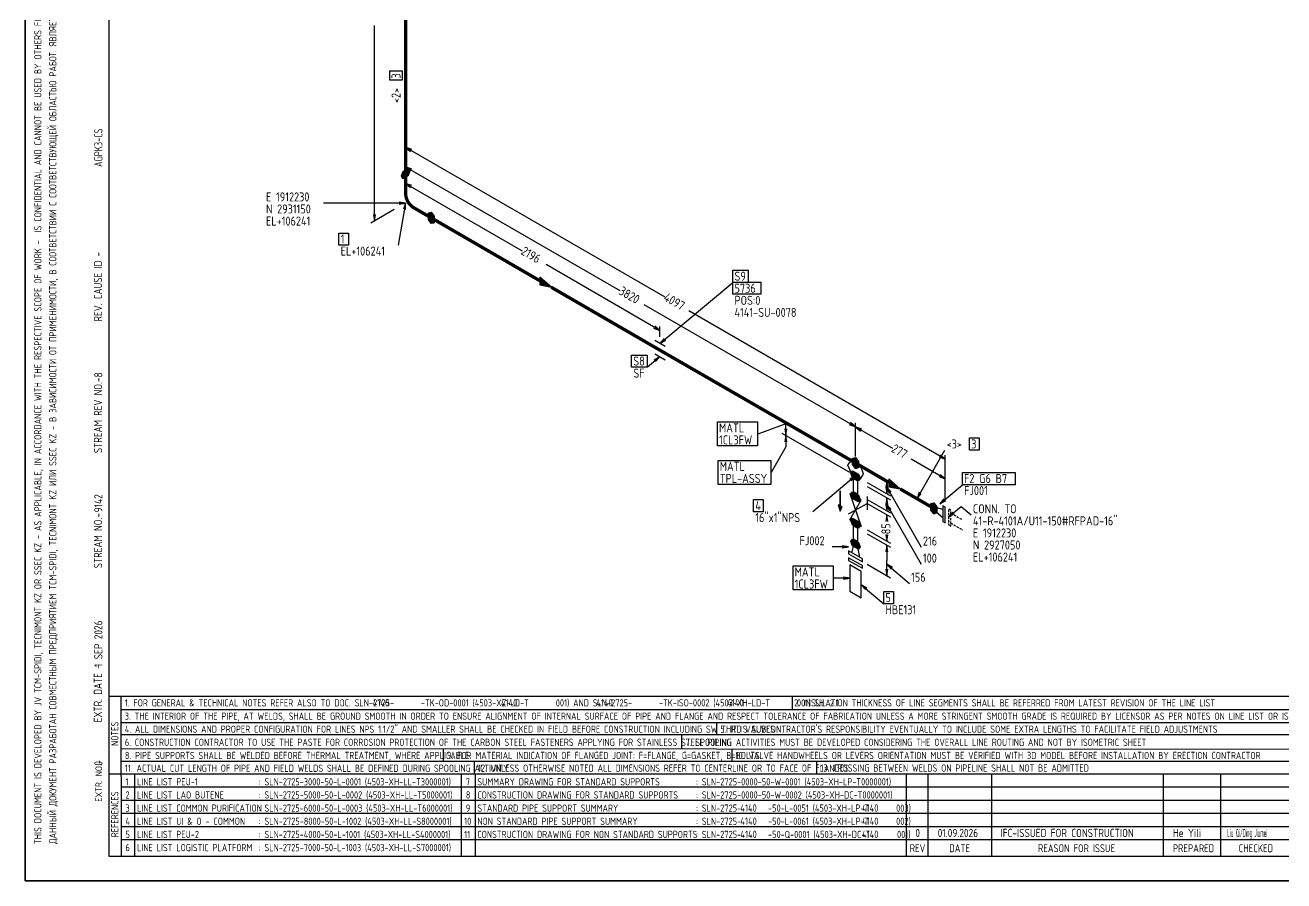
# Model space of a CAD drawing. Extents: x 0 to 594, y 0 to 420.
# Drawn here: x 0 to 382.7, y 0 to 260.1 of the extents above; entities that cross this region are included whole.
import ezdxf

# ---------------------------------------------------------------- set-up
doc = ezdxf.new("R2010")
doc.units = 0
doc.header["$MEASUREMENT"] = 0
doc.linetypes.add('BORDER_2012_SLN$0$8001.Solid', pattern=[0])
doc.linetypes.add('GT100', pattern=[1, 0.666667, -0.333333])
for name, color, linetype, lineweight in [('BORDER_2012_SLN$0$BG_01', 7, 'BORDER_2012_SLN$0$8001.Solid', 25), ('BORDER_2012_SLN$0$BG_02', 7, 'BORDER_2012_SLN$0$8001.Solid', 25), ('BORDER_2012_SLN$0$BG_Level_1', 7, 'BORDER_2012_SLN$0$8001.Solid', 25), ('BORDER_2012_SLN$0$Level_1', 7, 'BORDER_2012_SLN$0$8001.Solid', 25), ('BORDER_2012_SLN$0$Level_18', 7, 'BORDER_2012_SLN$0$8001.Solid', 25)]:
    doc.layers.add(name, color=color, linetype=linetype, lineweight=lineweight)
doc.layers.add('GT_1', color=7, linetype='Continuous')
doc.styles.add('BORDER_2012_SLN$0$GOST type A', font='GOST type A')
doc.styles.add('HTX1', font='')
doc.styles.get('HTX1').set_extended_font_data('GOST type A')

# ---------------------------------------------------------------- blocks, each defined once
blk = doc.blocks.new('BORDER_2012_SLN')
at = {"layer": 'BORDER_2012_SLN$0$BG_Level_1', "color": 7, "lineweight": -3}
for p, q in [((402.7, 56), (25.4, 56)), ((29.11, 56), (29.22, 7.5)), ((233.25, 56), (233.24, 52)), ((402.7, 52), (29.1, 52)), ((402.7, 47.99), (29.16, 48.01)), ((210.22, 48), (210.22, 44.42)), ((402.7, 44.41), (29.17, 44.42)), ((199.61, 44.42), (199.61, 40.02)), ((402.7, 39.96), (29.15, 40.07)), ((127.1, 40.04), (127.1, 36.23)), ((214.87, 40.02), (214.87, 36.23)), ((136.5, 36.23), (136.5, 32.43)), ((240.64, 36.23), (240.64, 32.43)), ((33.22, 32.43), (33.22, 7.59)), ((132.63, 32.43), (132.63, 7.6)), ((136.8, 32.43), (136.8, 7.59))]:
    blk.add_line(p, q, dxfattribs=at)
at = {"layer": 'BORDER_2012_SLN$0$Level_1', "color": 7, "lineweight": -3}
for p, q in [((25.4, 412.5), (25.4, 7.5)), ((402.7, 36.23), (29.15, 36.23)), ((402.7, 32.43), (25.4, 32.43)), ((267.9, 32.43), (267.91, 7.5)), ((274.59, 7.5), (274.59, 32.43)), ((293.91, 7.5), (293.91, 32.43)), ((346.11, 7.5), (346.11, 32.43)), ((363.55, 7.5), (363.55, 32.43)), ((402.7, 28.43), (29.17, 28.43)), ((402.7, 24.43), (29.18, 24.43)), ((402.7, 20.43), (29.19, 20.43)), ((402.7, 16.43), (29.2, 16.43)), ((402.7, 12.43), (29.2, 12.43)), ((25.4, 7.5), (588.6, 7.5))]:
    blk.add_line(p, q, dxfattribs=at)
at = {"layer": 'BORDER_2012_SLN$0$Level_18', "color": 7, "lineweight": -3, "flags": 128}
blk.add_lwpolyline([(0, 0), (0, 420), (594, 420), (594, 0)], close=True, dxfattribs=at)
at = {"color": 7, "char_height": 2.2, "attachment_point": 1, "style": 'BORDER_2012_SLN$0$GOST type A'}
for s, insert in [('{\\l\\fGOST type A|b0|i0;\\T1;1}', (30.5, 31.2)), ('{\\l\\fGOST type A|b0|i0;\\T1;: SLN-2725-3000-50-L-0001 (4503-XH-LL-T3000001)}', (71, 31.2)), ('{\\l\\fGOST type A|b0|i0;\\T1;7}', (134, 31.2)), ('{\\l\\fGOST type A|b0|i0;\\T1;SUMMARY DRAWING FOR STANDARD SUPPORTS}', (137.5, 31.2)), ('{\\l\\fGOST type A|b0|i0;\\T1;: SLN-2725-0000-50-W-0001 (4503-XH-LP-T0000001)}', (204, 31.2)), ('{\\l\\fGOST type A|b0|i0;\\T1;2}', (30.5, 27.2)), ('{\\l\\fGOST type A|b0|i0;\\T1;LINE LIST LAO BUTENE}', (34, 27.2)), ('{\\l\\fGOST type A|b0|i0;\\T1;: SLN-2725-5000-50-L-0002 (4503-XH-LL-T5000001)}', (71, 27.2)), ('{\\l\\fGOST type A|b0|i0;\\T1;8}', (134, 27.2)), ('{\\l\\fGOST type A|b0|i0;\\T1;CONSTRUCTION DRAWING FOR STANDARD SUPPORTS}', (137.5, 27.2)), ('{\\l\\fGOST type A|b0|i0;\\T1;: SLN-2725-0000-50-W-0002 (4503-XH-DC-T0000001)}', (204, 27.2)), ('{\\l\\fGOST type A|b0|i0;\\T1;3}', (30.5, 23.2)), ('{\\l\\fGOST type A|b0|i0;\\T1;LINE LIST COMMON PURIFICATION}', (34, 23.2)), ('{\\l\\fGOST type A|b0|i0;\\T1;: SLN-2725-6000-50-L-0003 (4503-XH-LL-T6000001)}', (71, 23.2)), ('{\\l\\fGOST type A|b0|i0;\\T1;9}', (134, 23.2)), ('{\\C256;STANDARD PIPE SUPPORT SUMMARY}', (137.5, 23.2)), ('{\\fGOST type A|b0|i0|c0|p34;: SLN-2725-       -50-L-0051 (4503-XH-LP-T       003)}', (204, 23.2)), ('{\\l\\fGOST type A|b0|i0;\\T1;4}', (30.5, 19.2)), ('{\\l\\fGOST type A|b0|i0;\\T1;LINE LIST UI & O - COMMON}', (34, 19.2)), ('{\\l\\fGOST type A|b0|i0;\\T1;: SLN-2725-8000-50-L-1002 (4503-XH-LL-S8000001)}', (71, 19.2)), ('{\\l\\fGOST type A|b0|i0;\\T1;10}', (133.5, 19.2)), ('{\\l\\fGOST type A|b0|i0;\\T1;NON STANDARD PIPE SUPPORT SUMMARY}', (137.5, 19.2)), ('{\\fGOST type A|b0|i0|c0|p34;: SLN-2725-       -50-L-0061 (4503-XH-LP-T       002)}', (204, 19.2)), ('{\\l\\fGOST type A|b0|i0;\\T1;: SLN-2725-4000-50-L-1001 (4503-XH-LL-S4000001)}', (71, 15.2)), ('{\\fGOST type A|b0|i0|c0|p34;: SLN-2725-       -50-Q-0001 (4503-XH-DC-T       001)}', (204, 15.2)), ('{\\l\\fGOST type A|b0|i0;\\T1;5}', (30.5, 15.2)), ('{\\l\\fGOST type A|b0|i0;\\T1;LINE LIST PEU-2}', (34, 15.2)), ('{\\l\\fGOST type A|b0|i0;\\T1;11}', (133.5, 15.2)), ('{\\C256;CONSTRUCTION DRAWING FOR NON STANDARD SUPPORTS}', (137.5, 15.2)), ('{\\l\\fGOST type A|b0|i0;\\T1;6}', (30.5, 11.2)), ('{\\l\\fGOST type A|b0|i0;\\T1;LINE LIST LOGISTIC PLATFORM}', (34, 11.2)), ('{\\l\\fGOST type A|b0|i0;\\T1;: SLN-2725-7000-50-L-1003 (4503-XH-LL-S7000001)}', (71, 11.2))]:
    blk.add_mtext(s, dxfattribs=dict(at, insert=insert))
at = {"layer": 'BORDER_2012_SLN$0$BG_01', "color": 7, "attachment_point": 1, "rotation": 90, "style": 'BORDER_2012_SLN$0$GOST type A'}
for s, insert, char_height in [('{\\fGOST type A|b0|i0|c134|p34;\\W1.01;ДАННЫЙ ДОКУМЕНТ РАЗРАБОТАН СОВМЕСТНЫМ ПРЕДПРИЯТИЕМ \\fGOST type A|b0|i0|c0|p34;TCM-SPIDI, TECNIMONT KZ \\fGOST type A|b0|i0|c134|p34;ИЛИ \\fGOST type A|b0|i0|c0|p34;SSEC KZ - \\fGOST type A|b0|i0|c134|p34;В ЗАВИСИМОСТИ ОТ ПРИМЕНИМОСТИ\\fGOST type A|b0|i0|c0|p34;, \\fGOST type A|b0|i0|c134|p34;В СООТВЕТСТВИИ С СООТВЕТСТВУЮЩЕЙ ОБЛАСТЬЮ РАБОТ\\fGOST type A|b0|i0|c0|p34;. \\fGOST type A|b0|i0|c134|p34;ЯВЛЯЕТСЯ КОНФИДЕНЦИАЛЬНЫМ И НЕ МОЖЕТ БЫТЬ ИСПОЛЬЗОВАН ДРУГИМИ ЛИЦАМИ ДЛЯ КАКИХ\\fGOST type A|b0|i0|c0|p34;-\\fGOST type A|b0|i0|c134|p34;ЛИБО ЦЕЛЕЙ\\fGOST type A|b0|i0|c0|p34;, \\fGOST type A|b0|i0|c134|p34;КРОМЕ ПРОЕКТА \\fGOST type A|b0|i0|c0|p34;SILLENO.}', (7.3, 11.21), 2.2), ('{\\l\\fGOST type A|b0|i0;\\T1;EXTR. DATE -}', (20.86, 48.18), 2.5), ('{\\l\\fGOST type A|b0|i0;\\T1;EXTR. NO.-}', (21.36, 24.02), 2)]:
    blk.add_mtext(s, dxfattribs=dict(at, insert=insert, char_height=char_height))
at = {"layer": 'BORDER_2012_SLN$0$BG_01', "color": 7, "insert": (2.76, 11.2), "char_height": 2.2, "attachment_point": 1, "rotation": 90, "line_spacing_factor": 1.090909, "style": 'BORDER_2012_SLN$0$GOST type A'}
blk.add_mtext('{\\fGOST type A|b0|i0|c0|p34;\\W1.01;THIS DOCUMENT IS DEVELOPED BY JV TCM-SPIDI, TECNIMONT KZ OR SSEC KZ - AS APPLICABLE, IN ACCORDANCE WITH THE RESPECTIVE SCOPE OF WORK -  IS CONFIDENTIAL AND CANNOT BE USED BY OTHERS FOR ANY PURPOSE OTHER THAN THE SILLENO PROJECT}', dxfattribs=at)
at = {"layer": 'BORDER_2012_SLN$0$BG_02', "color": 7, "char_height": 2.5, "attachment_point": 1, "rotation": 90, "style": 'BORDER_2012_SLN$0$GOST type A'}
for s, insert in [('{\\l\\fGOST type A|b0|i0;\\T1;REV. CAUSE ID - }', (20.9, 170)), ('{\\l\\fGOST type A|b0|i0;\\T1;STREAM REV NO.-}', (20.9, 130)), ('{\\l\\fGOST type A|b0|i0;\\T1;STREAM NO.-}', (20.9, 95))]:
    blk.add_mtext(s, dxfattribs=dict(at, insert=insert))
at = {"layer": 'BORDER_2012_SLN$0$BG_Level_1', "color": 7, "attachment_point": 1, "style": 'BORDER_2012_SLN$0$GOST type A'}
for s, insert, char_height in [('{\\fGOST type A|b0|i0|c0|p34;\\C256; 1. FOR GENERAL & TECHNICAL NOTES REFER ALSO TO DOC. SLN-2725-       -TK-OD-0001 (4503-XZ-LD-T       001) AND SLN-2725-       -TK-ISO-0002 (4503-XH-LD-T       001) SH. 2.1}', (29.11, 55.19), 2.2), ('{\\fGOST type A|b0|i0|c0|p34;\\C256;2. INSULATION THICKNESS OF LINE SEGMENTS SHALL BE REFERRED FROM LATEST REVISION OF THE LINE LIST}', (233.84, 55.19), 2.2), ('{\\fGOST type A|b0|i0|c0|p34;\\C256; 3. THE INTERIOR OF THE PIPE, AT WELDS, SHALL BE GROUND SMOOTH IN ORDER TO ENSURE ALIGNMENT OF INTERNAL SURFACE OF PIPE AND FLANGE AND RESPECT TOLERANCE OF FABRICATION UNLESS A MORE STRINGENT SMOOTH GRADE IS REQUIRED BY LICENSOR AS PER NOTES ON LINE LIST OR ISOMETRIC}', (29.12, 51.15), 2.2), ('{\\fGOST type A|b0|i0|c0|p34;\\C256; 4. ALL DIMENSIONS AND PROPER CONFIGURATION FOR LINES NPS 1.1/2" AND SMALLER SHALL BE CHECKED IN FIELD BEFORE CONSTRUCTION INCLUDING SW THRD VALVES}', (29.13, 47.2), 2.2), ("{\\C256; 5. IT IS SUBCONTRACTOR'S RESPONSIBILITY EVENTUALLY TO INCLUDE SOME EXTRA LENGTHS TO FACILITATE FIELD ADJUSTMENTS}", (210.22, 47.2), 2.2), ('{\\C256; 6. CONSTRUCTION CONTRACTOR TO USE THE PASTE FOR CORROSION PROTECTION OF THE CARBON STEEL FASTENERS APPLYING FOR STAINLESS STEEL PIPING}', (29.14, 43.2), 2.2), ('{\\C256; 7. SPOOLING ACTIVITIES MUST BE DEVELOPED CONSIDERING THE OVERALL LINE ROUTING AND NOT BY ISOMETRIC SHEET}', (199.61, 43.2), 2.2), ('{\\C256; 8. PIPE SUPPORTS SHALL BE WELDED BEFORE THERMAL TREATMENT, WHERE APPLICABLE}', (29.15, 39.2), 2.2), ('{\\C256; 9. FOR MATERIAL INDICATION OF FLANGED JOINT: F=FLANGE, G=GASKET, B=BOLTS}', (127.1, 39.2), 2.2), ('{\\C256; 10. VALVE HANDWHEELS OR LEVERS ORIENTATION MUST BE VERIFIED WITH 3D MODEL BEFORE INSTALLATION BY ERECTION CONTRACTOR}', (214.87, 39.2), 2.2), ('{\\C256; 11. ACTUAL CUT LENGTH OF PIPE AND FIELD WELDS SHALL BE DEFINED DURING SPOOLING ACTIVITY}', (29.16, 35.32), 2.2), ('{\\C256; 12. UNLESS OTHERWISE NOTED ALL DIMENSIONS REFER TO CENTERLINE OR TO FACE OF FLANGES}', (136.5, 35.35), 2.2), ('{\\C256; 13. CROSSING BETWEEN WELDS ON PIPELINE SHALL NOT BE ADMITTED}', (240.64, 35.38), 2.2), ('{\\l\\fGOST type A|b0|i0;\\T1;LINE LIST PEU-1}', (34, 31.2), 2.2), ('{\\l\\fGOST type A|b0|i0;\\T1;REV}', (269, 11.1), 2.4), ('{\\l\\fGOST type A|b0|i0;\\T1;DATE}', (281, 11.1), 2.4), ('{\\l\\fGOST type A|b0|i0;\\T1;REASON FOR ISSUE}', (308, 11.1), 2.4), ('{\\l\\fGOST type A|b0|i0;\\T1;PREPARED}', (349, 11.1), 2.4), ('{\\l\\fGOST type A|b0|i0;\\T1;CHECKED}', (369, 11.1), 2.4)]:
    blk.add_mtext(s, dxfattribs=dict(at, insert=insert, char_height=char_height))
at = {"layer": 'BORDER_2012_SLN$0$BG_Level_1', "color": 7, "char_height": 2.2, "attachment_point": 1, "rotation": 90, "style": 'BORDER_2012_SLN$0$GOST type A'}
for s, insert in [('{\\l\\fGOST type A|b0|i0;\\T1;NOTES}', (26.15, 40.99)), ('{\\l\\fGOST type A|b0|i0;\\T1;REFERENCES}', (26.15, 13.23))]:
    blk.add_mtext(s, dxfattribs=dict(at, insert=insert))

msp = doc.modelspace()

# ---------------------------------------------------------------- linework, layer by layer
at = {"layer": 'GT_1', "flags": 128}
for points in [[(0, 0), (594, 0), (594, 420), (0, 420), (0, 0)], [(106.2, 200.5), (106.2, 260)], [(110.9, 243.4), (110.9, 246.2), (114.6, 246.2), (114.6, 243.4), (110.9, 243.4)], [(115.7, 210), (115.7, 224.2)], [(117.6, 222.3), (115.7, 223), (117.2, 221.7)], [(115.7, 223), (194.5, 177.5)], [(115.7, 210), (115.7, 218.2)], [(116.6, 214.5), (117.1, 215.8), (116.6, 216.5), (114.8, 215.5), (114.3, 214.2), (114.8, 213.5), (116.6, 214.5)], [(114.377, 214.4), (116.42, 214.4)], [(114.454, 214.6), (116.638, 214.6)], [(114.531, 214.8), (116.715, 214.8)], [(114.608, 215), (116.792, 215)], [(114.685, 215.2), (116.869, 215.2)], [(114.762, 215.4), (116.946, 215.4)], [(114.98, 215.6), (117.023, 215.6)], [(115.34, 215.8), (117.1, 215.8)], [(117.6, 216.3), (115.7, 217), (117.2, 215.7)], [(115.7, 217), (180.8, 179.4)], [(115.7, 216), (116.957, 216)], [(116.06, 216.2), (116.814, 216.2)], [(114.3, 214.2), (116.06, 214.2)], [(114.443, 214), (115.7, 214)], [(114.586, 213.8), (115.34, 213.8)], [(115.7, 210), (115.7, 213.2)], [(117.6, 211.3), (115.7, 212), (117.2, 210.7)], [(115.7, 212), (151.1, 191.5)], [(115.7, 206), (90.7, 206)], [(112.2, 204), (105.1, 199.9)], [(115.7, 206), (113.4, 193.2)], [(113.7, 205.7), (115.7, 206), (113.7, 206.3)], [(115.7, 204), (115.7, 206), (115, 204.1)], [(124.4, 200), (123.5, 199.8), (122.6, 201), (122.6, 203), (123.5, 203.2), (124.4, 202), (124.4, 200)], [(122.6, 203), (123.65, 203)], [(105.9, 202.5), (106.2, 200.5), (106.5, 202.5)], [(122.6, 202.8), (123.8, 202.8)], [(122.6, 202.6), (123.95, 202.6)], [(122.6, 202.4), (124.1, 202.4)], [(122.6, 202.2), (124.25, 202.2)], [(122.6, 202), (124.4, 202)], [(122.6, 201.8), (124.4, 201.8)], [(122.6, 201.6), (124.4, 201.6)], [(122.6, 201.4), (124.4, 201.4)], [(122.6, 201.2), (124.4, 201.2)], [(122.6, 201), (124.4, 201)], [(122.75, 200.8), (124.4, 200.8)], [(122.9, 200.6), (124.4, 200.6)], [(123.05, 200.4), (124.4, 200.4)], [(123.2, 200.2), (124.4, 200.2)], [(123.35, 200), (124.4, 200)], [(95.4, 196.9), (98.3, 196.9), (98.3, 193.2), (95.4, 193.2), (95.4, 196.9)], [(193, 167.3), (158.4, 187.3)], [(215.2, 185.6), (219.9, 185.6), (219.9, 181.9), (215.2, 181.9), (215.2, 185.6)], [(156.5, 182.4), (156.5, 181.1), (160, 180.4), (156.5, 183.5), (156.5, 181.3), (159.6, 180.6), (156.5, 183.4), (156.5, 181.4), (159.3, 180.8), (156.5, 183.3), (156.5, 181.6), (158.9, 181), (156.5, 183.1), (156.5, 181.8), (158.6, 181.2), (156.5, 183), (156.5, 181.9), (158.3, 181.4), (156.5, 182.8), (156.5, 182.1), (158, 181.6), (156.5, 182.6), (156.5, 182.2), (157.6, 181.8), (156.5, 182.5), (156.5, 182.4), (160, 180.4)], [(193, 163.3), (215.2, 181.9)], [(215.2, 182), (223.7, 182), (223.7, 178.3), (215.2, 178.3), (215.2, 182)], [(252.5, 138), (188.2, 175.1)], [(279.8, 128.2), (201.8, 173.2)], [(191.1, 168), (193, 167.3), (191.5, 168.6)], [(193, 165.3), (193, 168.5)], [(194.3, 164.8), (193, 163.3), (194.7, 164.3)], [(194.6, 162.4), (191.5, 164.2)], [(194.6, 162.4), (191.5, 164.2)], [(184.4, 159.8), (189.1, 159.8), (189.1, 156.1), (184.4, 156.1), (184.4, 159.8)], [(193, 159.3), (189.2, 156.1)], [(191.7, 157.8), (193, 159.3), (191.3, 158.3)], [(191.5, 160.2), (194.6, 158.4)], [(191.5, 160.2), (194.6, 158.4)], [(210.5, 139.5), (222.7, 139.5), (222.7, 132.2), (210.5, 132.2), (210.5, 139.5)], [(231.3, 138.9), (222.8, 135.8)], [(231.3, 135.4), (231.3, 138.9)], [(250.6, 138.7), (252.5, 138), (251, 139.3)], [(252.5, 131), (252.5, 139.2)], [(252.5, 129), (252.5, 139.2)], [(254.4, 137.3), (252.5, 138), (254, 136.7)], [(252.5, 138), (263.7, 131.5)], [(250.8, 124.1), (230.2, 136)], [(250.8, 124.1), (230.2, 136)], [(231, 137.4), (231.3, 135.4), (231.6, 137.4)], [(231.6, 133.4), (231.3, 135.4), (231, 133.4)], [(231.3, 135.4), (231.3, 131.9)], [(287.2, 134.6), (290.1, 134.6), (290.1, 130.9), (287.2, 130.9), (287.2, 134.6)], [(231.3, 131.9), (226.8, 124.1)], [(271.2, 116.2), (279.7, 130.9)], [(210.7, 127.8), (226.7, 127.8), (226.7, 120.5), (210.7, 120.5), (210.7, 127.8)], [(252.5, 127), (251.2, 127.8), (250.1, 126.4), (251.2, 123.9), (254, 122.2), (254.9, 123.6), (254, 126.2), (252.5, 127)], [(253.4, 125.5), (252.5, 125.3), (251.6, 126.5), (251.6, 128.5), (252.5, 128.7), (253.4, 127.5), (253.4, 125.5)], [(251.6, 128.4), (252.725, 128.4)], [(251.6, 128.2), (252.875, 128.2)], [(251.6, 128), (253.025, 128)], [(251.6, 127.8), (253.175, 127.8)], [(251.6, 127.6), (253.325, 127.6)], [(251.6, 127.4), (253.4, 127.4)], [(251.6, 127.2), (253.4, 127.2)], [(251.6, 127), (253.4, 127)], [(251.6, 126.8), (253.4, 126.8)], [(251.6, 126.6), (253.4, 126.6)], [(251.675, 126.4), (253.4, 126.4)], [(252.05, 128.6), (252.575, 128.6)], [(279.8, 122.2), (269.4, 128.2)], [(277.9, 128.9), (279.8, 128.2), (278.3, 129.5)], [(279.8, 115.2), (279.8, 129.4)], [(252.5, 123.1), (239.5, 112.2)], [(251.2, 121.6), (252.5, 123.1), (250.8, 122.1)], [(251.6, 122.6), (251.1, 123.9), (251.6, 124.6), (253.4, 123.6), (253.9, 122.3), (253.4, 121.6), (251.6, 122.6)], [(251.138, 123.8), (253.04, 123.8)], [(251.171, 124), (252.68, 124)], [(251.215, 123.6), (253.4, 123.6)], [(251.292, 123.4), (253.477, 123.4)], [(251.314, 124.2), (252.32, 124.2)], [(251.369, 123.2), (253.554, 123.2)], [(251.446, 123), (253.631, 123)], [(251.457, 124.4), (251.96, 124.4)], [(251.523, 122.8), (253.708, 122.8)], [(251.6, 122.6), (253.785, 122.6)], [(251.825, 126.2), (253.4, 126.2)], [(251.975, 126), (253.4, 126)], [(252.125, 125.8), (253.4, 125.8)], [(252.275, 125.6), (253.4, 125.6)], [(252.425, 125.4), (252.95, 125.4)], [(256, 125), (263.1, 120.9)], [(277.9, 122.9), (279.8, 122.2), (278.3, 123.5)], [(279.8, 115.2), (279.8, 123.4)], [(285, 124.1), (301, 124.1), (301, 120.4), (285, 120.4), (285, 124.1)], [(252.5, 121.9), (251.8, 122.3), (251.8, 118.3), (253.2, 117.5), (253.2, 121.5), (252.5, 121.9)], [(251.96, 122.4), (253.862, 122.4)], [(252.32, 122.2), (253.829, 122.2)], [(252.68, 122), (253.686, 122)], [(253.04, 121.8), (253.543, 121.8)], [(256, 121.1), (263.1, 117)], [(256, 119.9), (263.1, 115.8)], [(262.3, 119.5), (262, 121.5), (261.7, 119.5)], [(261.7, 119.6), (262, 117.6), (262.3, 119.6)], [(262, 121.5), (262, 119.6)], [(262, 117.6), (262, 119.6)], [(263.3, 118.1), (262, 119.6), (262.7, 117.7)], [(262, 119.6), (272.5, 101.4)], [(262.6, 121.1), (262.6, 119.8), (266.1, 119.1), (262.6, 122.2), (262.6, 120), (265.7, 119.3), (262.6, 122.1), (262.6, 120.1), (265.4, 119.5), (262.6, 122), (262.6, 120.3), (265, 119.7), (262.6, 121.8), (262.6, 120.5), (264.7, 119.9), (262.6, 121.7), (262.6, 120.6), (264.4, 120.1), (262.6, 121.5), (262.6, 120.8), (264.1, 120.3), (262.6, 121.3), (262.6, 120.9), (263.7, 120.5), (262.6, 121.2), (262.6, 121.1), (266.1, 119.1)], [(278.1, 114.6), (285, 120.4)], [(221.5, 115.9), (224.4, 115.9), (224.4, 112.2), (221.5, 112.2), (221.5, 115.9)], [(247.8, 118.5), (247.8, 112.4), (248.4, 113.6), (247.2, 114.3), (247.8, 112.4), (247.8, 118.5)], [(252.5, 116.7), (250.8, 117.7), (254.2, 107.7), (250.8, 109.7), (254.2, 115.7), (252.5, 116.7)], [(251.6, 116.2), (251.1, 117.5), (251.6, 118.2), (253.4, 117.2), (253.9, 115.9), (253.4, 115.2), (251.6, 116.2)], [(251.138, 117.4), (253.04, 117.4)], [(251.171, 117.6), (252.68, 117.6)], [(251.215, 117.2), (253.4, 117.2)], [(251.292, 117), (253.477, 117)], [(251.314, 117.8), (252.32, 117.8)], [(251.369, 116.8), (253.554, 116.8)], [(251.446, 116.6), (253.631, 116.6)], [(251.457, 118), (251.96, 118)], [(251.523, 116.4), (253.708, 116.4)], [(251.6, 116.2), (253.785, 116.2)], [(251.96, 116), (253.862, 116)], [(252.32, 115.8), (253.829, 115.8)], [(252.68, 115.6), (253.686, 115.6)], [(253.04, 115.4), (253.543, 115.4)], [(256, 116.8), (256, 112.8)], [(256, 115.9), (263.1, 111.8)], [(262.3, 114.4), (262, 116.4), (261.7, 114.4)], [(262, 116.4), (262, 114.4)], [(271.9, 118.1), (271.2, 116.2), (272.5, 117.7)], [(277.2, 111.7), (276.3, 111.5), (275.4, 112.7), (275.4, 114.7), (276.3, 114.9), (277.2, 113.7), (277.2, 111.7)], [(279.4, 116.1), (278.1, 114.6), (279.8, 115.6)], [(250.4, 111.5), (256, 114.7)], [(256, 114.7), (263.1, 110.6)], [(261.7, 114.4), (262, 112.4), (262.3, 114.4)], [(262.3, 109.2), (262, 111.2), (261.7, 109.2)], [(262, 112.4), (262, 114.4)], [(263.3, 112.9), (262, 114.4), (262.7, 112.5)], [(262, 114.4), (272.5, 96.2)], [(262, 111.2), (262, 110)], [(275.4, 114.6), (276.525, 114.6)], [(275.4, 114.4), (276.675, 114.4)], [(275.4, 114.2), (276.825, 114.2)], [(275.4, 114), (276.975, 114)], [(275.4, 113.8), (277.125, 113.8)], [(275.4, 113.6), (277.2, 113.6)], [(275.4, 113.4), (277.2, 113.4)], [(275.4, 113.2), (277.2, 113.2)], [(275.4, 113), (277.2, 113)], [(275.4, 112.8), (277.2, 112.8)], [(275.475, 112.6), (277.2, 112.6)], [(275.625, 112.4), (277.2, 112.4)], [(275.775, 112.2), (277.2, 112.2)], [(275.85, 114.8), (276.375, 114.8)], [(275.925, 112), (277.2, 112)], [(276.075, 111.8), (277.2, 111.8)], [(276.225, 111.6), (276.75, 111.6)], [(279.1, 110.3), (276.3, 112.7), (276.3, 113.7), (279.1, 113)], [(279.1, 111.6), (279.1, 109.2), (279.8, 108.8), (279.8, 113.6), (279.1, 114), (279.1, 111.6)], [(280.8, 110.6), (284.6, 113.8), (287.7, 111.2)], [(282.1, 112.1), (280.8, 110.6), (282.5, 111.6)], [(251.6, 108.2), (251.1, 109.5), (251.6, 110.2), (253.4, 109.2), (253.9, 107.9), (253.4, 107.2), (251.6, 108.2)], [(251.138, 109.4), (253.04, 109.4)], [(251.171, 109.6), (252.68, 109.6)], [(251.215, 109.2), (253.4, 109.2)], [(251.292, 109), (253.477, 109)], [(251.314, 109.8), (252.32, 109.8)], [(251.369, 108.8), (253.554, 108.8)], [(251.446, 108.6), (253.631, 108.6)], [(251.457, 110), (251.96, 110)], [(251.523, 108.4), (253.708, 108.4)], [(251.6, 108.2), (253.785, 108.2)], [(252.5, 107.5), (251.8, 107.9), (251.8, 103.9), (253.2, 103.1), (253.2, 107.1), (252.5, 107.5)], [(251.96, 108), (253.862, 108)], [(252.32, 107.8), (253.829, 107.8)], [(252.68, 107.6), (253.686, 107.6)], [(253.04, 107.4), (253.543, 107.4)], [(251.6, 101.8), (251.1, 103.1), (251.6, 103.8), (253.4, 102.8), (253.9, 101.5), (253.4, 100.8), (251.6, 101.8)], [(251.314, 103.4), (252.32, 103.4)], [(251.457, 103.6), (251.96, 103.6)], [(256, 106.7), (263.1, 102.6)], [(256, 105.5), (263.1, 101.4)], [(261.7, 105.2), (262, 103.2), (262.3, 105.2)], [(262, 103.2), (262, 105.3)], [(250.4, 101.5), (245.4, 101.5)], [(248.4, 101.2), (250.4, 101.5), (248.4, 101.8)], [(252.5, 99.1), (250.4, 100.3), (250.4, 99.4), (254.6, 97), (254.6, 97.9), (252.5, 99.1)], [(251.138, 103), (253.04, 103)], [(251.171, 103.2), (252.68, 103.2)], [(251.215, 102.8), (253.4, 102.8)], [(251.292, 102.6), (253.477, 102.6)], [(251.369, 102.4), (253.554, 102.4)], [(251.4, 99.7), (252.1, 102.5), (253, 102), (253.7, 98.3)], [(251.446, 102.2), (253.631, 102.2)], [(251.523, 102), (253.708, 102)], [(251.6, 101.8), (253.785, 101.8)], [(251.96, 101.6), (253.862, 101.6)], [(252.32, 101.4), (253.829, 101.4)], [(252.68, 101.2), (253.686, 101.2)], [(253.04, 101), (253.543, 101)], [(262.3, 100), (262, 102), (261.7, 100)], [(262, 102), (262, 97.4)], [(233.5, 95.7), (245.7, 95.7), (245.7, 88.4), (233.5, 88.4), (233.5, 95.7)], [(252.5, 97), (250.4, 98.2), (250.4, 97.4), (254.6, 95), (254.6, 95.8), (252.5, 97)], [(252.5, 95), (250.8, 96), (250.8, 88), (254.2, 86), (254.2, 94), (252.5, 95)], [(256, 96.2), (263.1, 92.1)], [(262, 92.7), (262, 97.4)], [(263.7, 95.2), (262, 96.2), (263.3, 94.7)], [(262, 96.2), (268.9, 90.4)], [(250.8, 92), (245.8, 92)], [(248.8, 91.7), (250.8, 92), (248.8, 92.3)], [(261.7, 94.7), (262, 92.7), (262.3, 94.7)], [(255.9, 89), (254.2, 90), (255.5, 88.5)], [(254.2, 90), (261.1, 84.2)], [(261.1, 87.9), (264, 87.9), (264, 84.2), (261.1, 84.2), (261.1, 87.9)]]:
    msp.add_lwpolyline(points, dxfattribs=at)
at = {"layer": 'GT_1', "const_width": 1, "flags": 128}
for points in [[(115.7, 267.2), (115.7, 215)], [(115.7, 215), (115.7, 209)], [(118.3, 204.5), (123.5, 201.5)], [(123.5, 201.5), (156.5, 182.4)], [(160, 180.4), (193, 161.3)], [(193, 161.3), (252.5, 127)], [(252.5, 127), (262.6, 121.1)], [(266.1, 119.1), (276.3, 113.2)]]:
    msp.add_lwpolyline(points, dxfattribs=at)
msp.add_lwpolyline([(115.7, 209, 0.268126), (118.3, 204.5)], format="xyb", dxfattribs=at)
at = {"layer": 'GT_1', "linetype": 'GT100', "flags": 128}
for points in [[(280.8, 110.6), (280.8, 108.2), (281.5, 107.8), (281.5, 112.6), (280.8, 113), (280.8, 110.6)], [(281.5, 111.7), (285, 109.8)], [(281.5, 108.7), (285, 106.7)]]:
    msp.add_lwpolyline(points, dxfattribs=at)

# ---------------------------------------------------------------- block references
at = {"linetype": 'Continuous'}
msp.add_blockref('BORDER_2012_SLN', (0, 0), dxfattribs=at)

# ---------------------------------------------------------------- texts
at = {"linetype": 'Continuous', "style": 'HTX1', "width": 0.8}
msp.add_text('AGPK3-CS', height=2.5, rotation=89.99992, dxfattribs=at).set_placement((23.5, 217))
at = {"layer": 'GT_1', "style": 'HTX1', "width": 1.02}
for s, height, rotation, p in [('3', 2.75, 90, (114.15, 243.866)), ('<2>', 2.75, 90, (114.15, 236.386)), ('2196', 2.75, 330, (150.534, 190.583)), ('3820', 2.75, 330, (180.284, 178.433)), ('4097', 2.75, 330, (193.934, 176.533)), ('8', 2.5, 90, (23.5, 153)), ('277', 2.75, 330, (263.15, 130.562)), ('9142', 2.5, 90, (23.5, 112)), ('85', 2.75, 90, (263.126, 105.314)), ('1 SEP 2026', 2.5, 90, (23.5, 65)), ('0', 2.5, 90, (23.5, 35))]:
    msp.add_text(s, height=height, rotation=rotation, dxfattribs=at).set_placement(p)
at = {"layer": 'GT_1', "style": 'HTX1'}
for s, height, width, p in [('E 1912230', 2.75, 1.02, (73.229, 206.5)), ('N 2931150', 2.75, 1.02, (73.229, 202.833)), ('EL+106241', 2.75, 1.02, (73.229, 199.167)), ('1', 2.75, 1.02, (95.929, 193.7)), ('EL+106241', 2.75, 1.02, (95.929, 190.033)), ('S9', 2.75, 1.02, (215.7, 182.4)), ('5736', 2.75, 1.02, (215.7, 178.733)), ('POS:0', 2.75, 1.02, (215.7, 175.067)), ('4141-SU-0078', 2.75, 1.02, (215.7, 171.4)), ('S8', 2.75, 1.02, (184.929, 156.6)), ('SF', 2.75, 1.02, (184.929, 152.933)), ('MATL', 2.75, 1.02, (210.986, 136.3)), ('1CL3FW', 2.75, 1.02, (210.986, 132.633)), ('<3>', 2.75, 1.02, (280.2, 131.4)), ('3', 2.75, 1.02, (287.68, 131.4)), ('MATL', 2.75, 1.02, (211.214, 124.6)), ('TPL-ASSY', 2.75, 1.02, (211.214, 120.933)), ('F2 G6 B7', 2.75, 1.02, (285.5, 120.9)), ('FJ001', 2.75, 1.02, (285.5, 117.233)), ('4', 2.75, 1.02, (222.029, 112.7)), ('16"x1"NPS', 2.75, 1.02, (222.029, 109.033)), ('41-R-4101A/U11-150#RFPAD-16"', 2.75, 1.02, (288.2, 108.033)), ('CONN. TO', 2.75, 1.02, (288.2, 111.7)), ('FJ002', 2.75, 1.02, (235.471, 102)), ('216', 2.75, 1.02, (273, 101.9)), ('E 1912230', 2.75, 1.02, (288.2, 104.367)), ('N 2927050', 2.75, 1.02, (288.2, 100.7)), ('EL+106241', 2.75, 1.02, (288.2, 97.033)), ('100', 2.75, 1.02, (273, 96.7)), ('MATL', 2.75, 1.02, (233.986, 92.5)), ('156', 2.75, 1.02, (269.4, 90.9)), ('1CL3FW', 2.75, 1.02, (233.986, 88.833)), ('5', 2.75, 1.02, (261.6, 84.7)), ('HBE131', 2.75, 1.02, (261.6, 81.033)), ('4140', 2.25, 1.02, (105.7, 53)), ('4140', 2.25, 1.02, (144.7, 53)), ('4140', 2.25, 1.02, (173.7, 53)), ('4140', 2.25, 1.02, (213.5, 53)), ('4140', 2.25, 1.02, (217.5, 21)), ('4140', 2.25, 1.02, (254.5, 21)), ('4140', 2.25, 1.02, (217.5, 17)), ('4140', 2.25, 1.02, (254.5, 17)), ('0', 2.5, 1.02, (270.7, 13.3)), ('0', 2.5, 1.02, (270.7, 13.3)), ('0', 2.5, 1.02, (270.7, 13.3)), ('0', 2.5, 1.02, (270.7, 13.3)), ('0', 2.5, 1.02, (270.7, 13.3)), ('0', 2.5, 1.02, (270.7, 13.3)), ('0', 2.5, 1.02, (270.7, 13.3)), ('0', 2.5, 1.02, (270.7, 13.3)), ('0', 2.5, 1.02, (270.7, 13.3)), ('0', 2.5, 1.02, (270.7, 13.3)), ('0', 2.5, 1.02, (270.7, 13.3)), ('0', 2.5, 1.02, (270.7, 13.3)), ('0', 2.5, 1.02, (270.7, 13.3)), ('0', 2.5, 1.02, (270.7, 13.3)), ('0', 2.5, 1.02, (270.7, 13.3)), ('0', 2.5, 1.02, (270.7, 13.3)), ('01.09.2026', 2.5, 1.02, (277.5, 13.3)), ('01.09.2026', 2.5, 1.02, (277.5, 13.3)), ('01.09.2026', 2.5, 1.02, (277.5, 13.3)), ('01.09.2026', 2.5, 1.02, (277.5, 13.3)), ('01.09.2026', 2.5, 1.02, (277.5, 13.3)), ('01.09.2026', 2.5, 1.02, (277.5, 13.3)), ('01.09.2026', 2.5, 1.02, (277.5, 13.3)), ('01.09.2026', 2.5, 1.02, (277.5, 13.3)), ('01.09.2026', 2.5, 1.02, (277.5, 13.3)), ('01.09.2026', 2.5, 1.02, (277.5, 13.3)), ('01.09.2026', 2.5, 1.02, (277.5, 13.3)), ('01.09.2026', 2.5, 1.02, (277.5, 13.3)), ('01.09.2026', 2.5, 1.02, (277.5, 13.3)), ('01.09.2026', 2.5, 1.02, (277.5, 13.3)), ('01.09.2026', 2.5, 1.02, (277.5, 13.3)), ('01.09.2026', 2.5, 1.02, (277.5, 13.3)), ('IFC-ISSUED FOR CONSTRUCTION', 2.5, 1.02, (296.6, 13.3)), ('IFC-ISSUED FOR CONSTRUCTION', 2.5, 1.02, (296.6, 13.3)), ('IFC-ISSUED FOR CONSTRUCTION', 2.5, 1.02, (296.6, 13.3)), ('IFC-ISSUED FOR CONSTRUCTION', 2.5, 1.02, (296.6, 13.3)), ('IFC-ISSUED FOR CONSTRUCTION', 2.5, 1.02, (296.6, 13.3)), ('IFC-ISSUED FOR CONSTRUCTION', 2.5, 1.02, (296.6, 13.3)), ('IFC-ISSUED FOR CONSTRUCTION', 2.5, 1.02, (296.6, 13.3)), ('IFC-ISSUED FOR CONSTRUCTION', 2.5, 1.02, (296.6, 13.3)), ('IFC-ISSUED FOR CONSTRUCTION', 2.5, 1.02, (296.6, 13.3)), ('IFC-ISSUED FOR CONSTRUCTION', 2.5, 1.02, (296.6, 13.3)), ('IFC-ISSUED FOR CONSTRUCTION', 2.5, 1.02, (296.6, 13.3)), ('IFC-ISSUED FOR CONSTRUCTION', 2.5, 1.02, (296.6, 13.3)), ('IFC-ISSUED FOR CONSTRUCTION', 2.5, 1.02, (296.6, 13.3)), ('IFC-ISSUED FOR CONSTRUCTION', 2.5, 1.02, (296.6, 13.3)), ('IFC-ISSUED FOR CONSTRUCTION', 2.5, 1.02, (296.6, 13.3)), ('IFC-ISSUED FOR CONSTRUCTION', 2.5, 1.02, (296.6, 13.3)), ('He Yili', 2.5, 1.02, (349, 13.3)), ('He Yili', 2.5, 1.02, (349, 13.3)), ('He Yili', 2.5, 1.02, (349, 13.3)), ('He Yili', 2.5, 1.02, (349, 13.3)), ('He Yili', 2.5, 1.02, (349, 13.3)), ('He Yili', 2.5, 1.02, (349, 13.3)), ('He Yili', 2.5, 1.02, (349, 13.3)), ('He Yili', 2.5, 1.02, (349, 13.3)), ('He Yili', 2.5, 1.02, (349, 13.3)), ('He Yili', 2.5, 1.02, (349, 13.3)), ('He Yili', 2.5, 1.02, (349, 13.3)), ('He Yili', 2.5, 1.02, (349, 13.3)), ('He Yili', 2.5, 1.02, (349, 13.3)), ('He Yili', 2.5, 1.02, (349, 13.3)), ('He Yili', 2.5, 1.02, (349, 13.3)), ('He Yili', 2.5, 1.02, (349, 13.3)), ('Liu Qi/Ding Jiumei', 2.5, 0.45, (365.5, 13.3)), ('Liu Qi/Ding Jiumei', 2.5, 0.45, (365.5, 13.3)), ('Liu Qi/Ding Jiumei', 2.5, 0.45, (365.5, 13.3)), ('Liu Qi/Ding Jiumei', 2.5, 0.45, (365.5, 13.3)), ('Liu Qi/Ding Jiumei', 2.5, 0.45, (365.5, 13.3)), ('Liu Qi/Ding Jiumei', 2.5, 0.45, (365.5, 13.3)), ('Liu Qi/Ding Jiumei', 2.5, 0.45, (365.5, 13.3)), ('Liu Qi/Ding Jiumei', 2.5, 0.45, (365.5, 13.3)), ('Liu Qi/Ding Jiumei', 2.5, 0.45, (365.5, 13.3)), ('Liu Qi/Ding Jiumei', 2.5, 0.45, (365.5, 13.3)), ('Liu Qi/Ding Jiumei', 2.5, 0.45, (365.5, 13.3)), ('Liu Qi/Ding Jiumei', 2.5, 0.45, (365.5, 13.3)), ('Liu Qi/Ding Jiumei', 2.5, 0.45, (365.5, 13.3)), ('Liu Qi/Ding Jiumei', 2.5, 0.45, (365.5, 13.3)), ('Liu Qi/Ding Jiumei', 2.5, 0.45, (365.5, 13.3)), ('Liu Qi/Ding Jiumei', 2.5, 0.45, (365.5, 13.3)), ('4140', 2.25, 1.02, (217.5, 13)), ('4140', 2.25, 1.02, (254.5, 13))]:
    msp.add_text(s, height=height, dxfattribs=dict(at, width=width)).set_placement(p)

doc.saveas('drawing.dxf')
